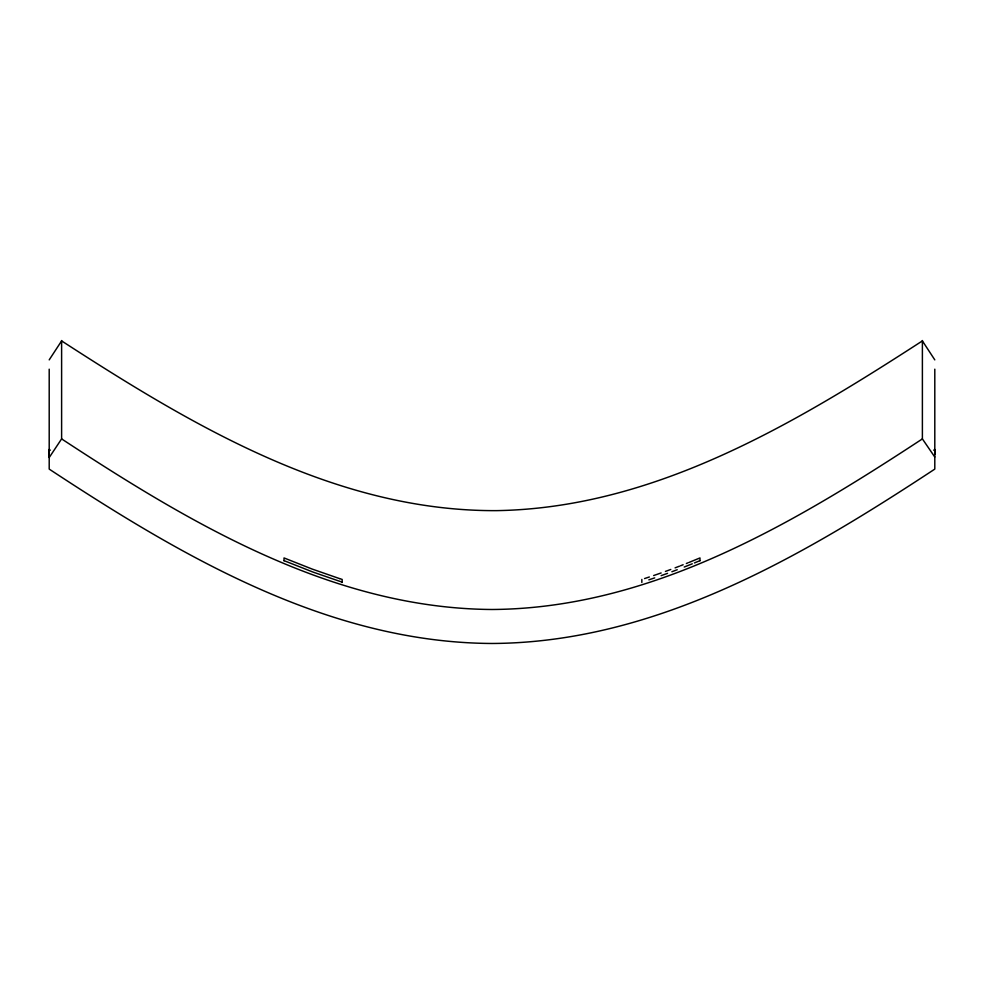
<?xml version="1.0" encoding="UTF-8"?>
<svg xmlns="http://www.w3.org/2000/svg" width="984" height="984" viewBox="0 0 984 984"><rect width="100%" height="100%" fill="white"/><g stroke="black" fill="none" stroke-linecap="round" stroke-linejoin="round"><path stroke-width="1.48" d="M934.788 453.452L934.788 454.46M934.775 456.994L922.389 438.901L922.389 340.526M49.2 359.873L61.611 340.907C192.31 425.555 335.815 511.495 496.649 510.634C654.077 508.015 794.113 423.956 922.389 340.907L934.8 359.873M61.611 340.526L61.611 438.901L49.237 457.498L49.237 449.442L50.307 450.229M922.389 438.901C793.362 523.537 651.125 608.481 492 609.49C332.875 608.481 190.638 523.537 61.611 438.901M933.693 450.229L934.788 449.467L934.775 450.438M699.981 560.634L694.433 562.934M692.281 563.807L684.212 567.03M689.046 562.418L699.981 557.94L699.981 560.782M687.976 562.848L686.365 563.488M683.142 564.755L680.448 565.8M679.378 566.218L675.086 567.854M677.226 569.736L671.863 571.753M670.781 569.465L665.43 571.421M667.57 573.34L661.137 575.64M661.137 572.946L653.634 575.554M654.717 577.879L648.825 579.859M649.366 576.981L644.545 578.567M342.161 582.134L313.219 572.159L284.019 560.634M339.628 578.617L342.161 579.428L342.161 582.479M339.455 578.567L312.137 569.059L284.019 557.94L284.019 560.782M934.775 451.447L934.788 452.456M934.8 369.172L934.8 469.097C802.206 556.317 655.565 642.687 492 643.474C328.435 642.687 181.794 556.317 49.2 469.097L49.2 369.172M641.839 579.428L641.839 582.479"/></g></svg>
